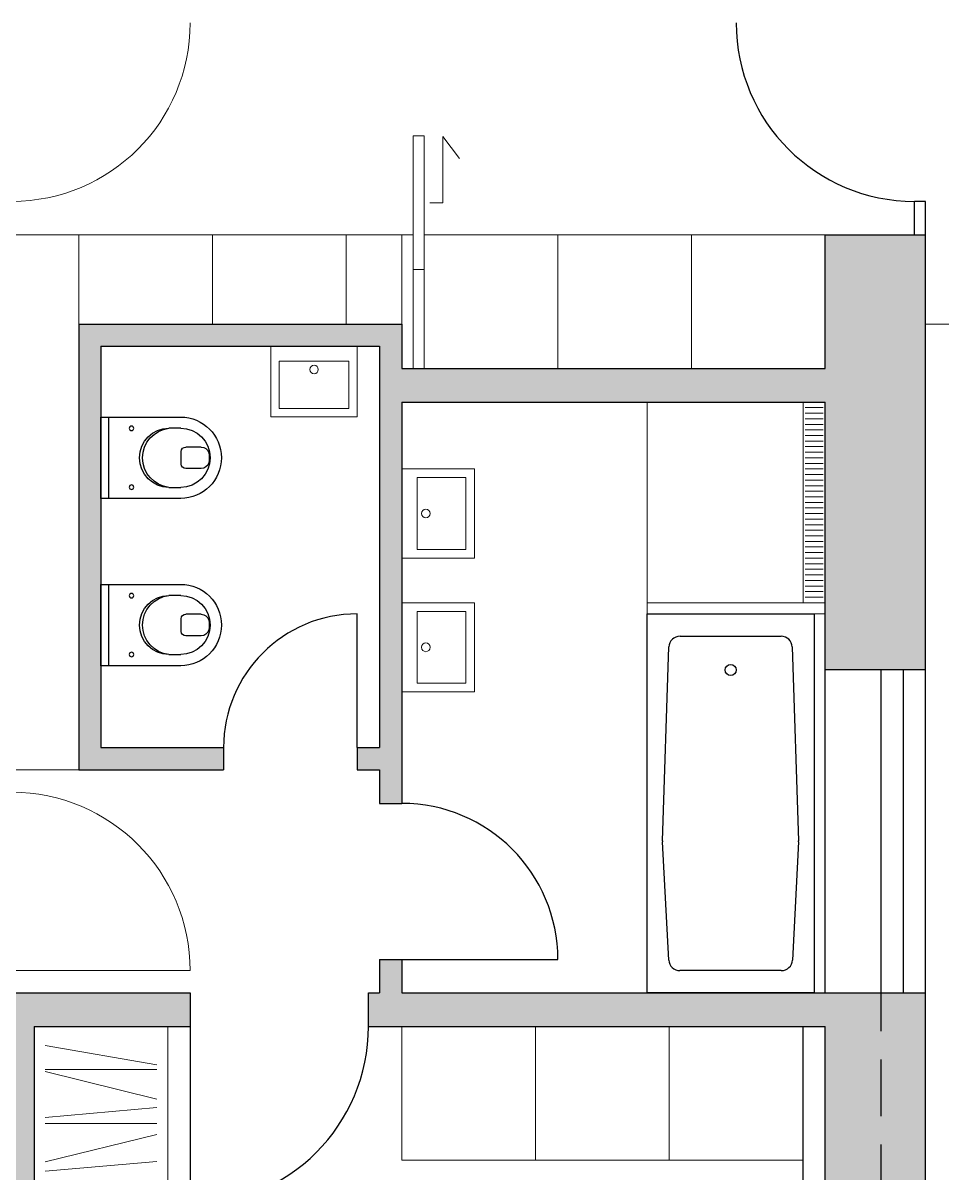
# Model space of a CAD drawing. Header units: millimetres. Extents: x 589 to 1175, y -455 to -172.
# Drawn here: x 961.79 to 965.91, y -367.31 to -362.15 of the extents above; entities that cross this region are included whole.
import ezdxf

# ---------------------------------------------------------------- set-up
doc = ezdxf.new("R2010")
doc.units = ezdxf.units.MM
doc.linetypes.add('DASHED', pattern=[19.05, 12.7, -6.35])
for name, color, linetype in [('dveře', 3, 'Continuous'), ('pohled', 4, 'Continuous'), ('SRAFA', 251, 'Continuous'), ('stafaz', 252, 'Continuous'), ('ZARIZOVAKY', 251, 'Continuous'), ('ZDIVO', 1, 'Continuous')]:
    doc.layers.add(name, color=color, linetype=linetype)

# ---------------------------------------------------------------- blocks, each defined once
blk = doc.blocks.new('WC 540 Starck 3')
at = {"linetype": 'ByBlock'}
for p, q in [((81.0175, 94.3987), (80.66, 94.3987)), ((80.9825, 94.0337), (80.9825, 94.3987)), ((81.0175, 94.0337), (81.0175, 94.3987)), ((80.66, 94.3487), (80.7126, 94.3487)), ((80.568, 94.2646), (80.6372, 94.2646)), ((80.6572, 94.1878), (80.6572, 94.2446)), ((80.568, 94.1678), (80.6372, 94.1678)), ((80.7126, 94.0837), (80.66, 94.0837)), ((80.66, 94.0337), (81.0175, 94.0337))]:
    blk.add_line(p, q, dxfattribs=at)
for centre in [(80.8803, 94.3481), (80.8803, 94.0842)]:
    blk.add_circle(centre, 0.0102, dxfattribs=at)
for centre, radius, start, end in [((80.66, 94.2162), 0.1825, 90, 270), ((80.66, 94.2162), 0.1325, 90, 270), ((80.7126, 94.2162), 0.1325, 270, 90), ((80.6974, 94.2162), 0.1334, 276.5328, 83.4672), ((80.6214, 94.2162), 0.09, 165.9057, 194.0943), ((80.568, 94.2296), 0.035, 90, 165.9057), ((80.6372, 94.2446), 0.02, 360, 90), ((80.568, 94.2028), 0.035, 194.0943, 270), ((80.6372, 94.1878), 0.02, 270, 0)]:
    blk.add_arc(centre, radius, start, end, dxfattribs=at)
blk = doc.blocks.new('CA0042B2')
at = {"color": 0}
for p, q in [((0, 0.75), (1.7, 0.75)), ((0, 0), (0, 0.75)), ((1.7, 0.75), (1.7, 0)), ((0.1484, 0.6516), (1.0179, 0.6799)), ((1.0221, 0.6799), (1.5526, 0.6525)), ((0.1, 0.1484), (0.1, 0.6016)), ((1.6, 0.6025), (1.6, 0.1475)), ((1.0179, 0.0701), (0.1484, 0.0984)), ((1.5526, 0.0975), (1.0221, 0.0701)), ((1.7, 0), (0, 0))]:
    blk.add_line(p, q, dxfattribs=at)
blk.add_circle((0.2516, 0.375), 0.025, dxfattribs=at)
for centre, start, end in [((1.0195, 0.63), 87.0391, 91.8677), ((0.15, 0.6016), 91.8677, 180), ((1.55, 0.6025), 360, 87.0391), ((0.15, 0.1484), 180, 268.1323), ((1.55, 0.1475), 272.9609, 0), ((1.0195, 0.12), 268.1323, 272.9609)]:
    blk.add_arc(centre, 0.05, start, end, dxfattribs=at)

msp = doc.modelspace()

# ---------------------------------------------------------------- hatches: boundary and pattern name
at = {"layer": 'SRAFA'}
h = msp.add_hatch(dxfattribs=at)
h.set_pattern_fill('AR-RROOF', color=256, scale=0.01, style=0)
edge = h.paths.add_edge_path(flags=16)
edge.add_arc((956.7972, -359.6748), 0.075, 0, 360)
edge = h.paths.add_edge_path(flags=16)
edge.add_arc((955.2238, -363.4498), 0.075, 0, 360)
h.paths.add_polyline_path([(959.2102, -354.4498), (957.8874, -354.4498), (957.1724, -356.5948)], flags=17)
h.paths.add_polyline_path([(959.4793, -354.1665), (959.4874, -354.1498), (957.9874, -354.1498), (957.8874, -354.4498), (959.2102, -354.4498)])
h.paths.add_polyline_path([(959.9166, -356.0406), (960.937, -356.0406), (960.937, -355.7302), (959.9166, -355.7302)], flags=16)
h.paths.add_polyline_path([(954.5709, -364.3998), (955.1306, -364.3998), (958.4673, -356.5498), (962.2877, -356.5498), (962.2877, -355.1498), (965.6127, -355.1498), (965.6877, -354.1498), (962.4877, -354.1498), (962.2627, -354.1498), (962.0377, -354.1519), (962.0377, -354.1498), (960.4874, -354.1498), (960.4874, -354.4498), (959.2102, -354.4498), (957.1724, -356.5948)])
h = msp.add_hatch(color=256, dxfattribs=at)
h.paths.add_polyline_path([(955.6177, -370.0498), (953.218, -370.0498), (953.717, -368.8758), (953.3028, -368.6998), (952.5377, -370.4998), (955.6177, -370.4998)])
h.paths.add_polyline_path([(957.2377, -370.0498), (957.2377, -366.6498), (957.3877, -366.6498), (957.3877, -366.4998), (956.9377, -366.4998), (956.9377, -366.6498), (957.0877, -366.6498), (957.0877, -370.0498), (956.4877, -370.0498), (956.4877, -370.2998), (957.2377, -370.2998)])
h.paths.add_polyline_path([(960.8377, -366.4998), (958.1877, -366.4998), (958.1877, -366.6498), (960.6877, -366.6498), (960.6877, -370.0498), (960.0877, -370.0498), (960.0877, -370.2998), (960.8377, -370.2998)])
h.paths.add_polyline_path([(956.1377, -366.4998), (954.4553, -366.4998), (954.0348, -367.4889), (954.2649, -367.5867), (954.6632, -366.6498), (956.1377, -366.6498)])
h.paths.add_polyline_path([(962.0877, -369.7498), (961.8377, -369.7498), (961.8377, -366.6498), (962.5377, -366.6498), (962.5377, -366.4998), (961.7377, -366.4998), (961.7377, -370.4998), (962.0877, -370.4998)])
h.paths.add_polyline_path([(965.8377, -366.4998), (965.6377, -366.4998), (965.6377, -370.0998), (964.0877, -370.0998), (964.0877, -370.4998), (965.8377, -370.4998)])
h.paths.add_polyline_path([(964.2377, -369.7498), (964.0877, -369.7498), (964.0877, -370.0498), (964.0877, -370.0998), (965.6377, -370.0998), (965.6377, -366.4998), (965.4877, -366.4998), (963.4877, -366.4998), (963.4877, -366.3498), (963.3877, -366.3498), (963.3877, -366.4998), (963.3377, -366.4998), (963.3377, -366.6498), (965.3877, -366.6498), (965.3877, -370.0498), (964.2377, -370.0498)])
h.paths.add_polyline_path([(965.8377, -363.0998), (965.3877, -363.0998), (965.3877, -363.6998), (963.4877, -363.6998), (963.4877, -363.4998), (962.0377, -363.4998), (962.0377, -365.4998), (962.6877, -365.4998), (962.6877, -365.3998), (962.1377, -365.3998), (962.1377, -363.5998), (963.3877, -363.5998), (963.3877, -365.3998), (963.2877, -365.3998), (963.2877, -365.4998), (963.3877, -365.4998), (963.3877, -365.6498), (963.4877, -365.6498), (963.4877, -363.8498), (965.3877, -363.8498), (965.3877, -365.0498), (965.8377, -365.0498)])
h.paths.add_polyline_path([(965.8377, -361.2998), (965.3877, -361.2998), (963.6877, -361.2998), (963.6877, -361.1498), (963.5877, -361.1498), (963.5877, -361.8498), (963.3877, -361.8498), (963.3877, -361.9998), (963.6877, -361.9998), (963.6877, -361.3998), (965.3877, -361.3998), (965.3877, -361.9998), (965.8377, -361.9998)])
h.paths.add_polyline_path([(965.8377, -355.1498), (965.3877, -355.1498), (965.3877, -355.5998), (965.3877, -359.2998), (963.6877, -359.2998), (963.6877, -358.8498), (963.5877, -358.8498), (963.5877, -360.4498), (963.6877, -360.4498), (963.6877, -359.3998), (965.3877, -359.3998), (965.3877, -360.3998), (965.8377, -360.3998)])
h.paths.add_polyline_path([(962.5877, -361.8498), (961.8877, -361.8498), (961.8877, -359.8498), (962.4877, -359.8498), (962.4877, -358.8498), (962.3377, -358.8498), (962.3377, -359.6998), (961.7377, -359.6998), (961.7377, -361.9998), (962.5877, -361.9998)])
h.paths.add_polyline_path([(962.4877, -356.5498), (961.7377, -356.5498), (961.7377, -356.9998), (962.3377, -356.9998), (962.3377, -357.8498), (962.4877, -357.8498)])

# ---------------------------------------------------------------- linework, layer by layer
at = {"layer": 'dveře'}
for p, q in [((965.7877, -363.0998), (965.7877, -362.9498)), ((965.8377, -362.9498), (965.7877, -362.9498)), ((965.8377, -363.0998), (965.8377, -362.9498)), ((963.2877, -365.3998), (963.2877, -364.7998)), ((965.3877, -366.4998), (965.3877, -365.0498)), ((965.6377, -366.4998), (965.6377, -365.0498)), ((965.7377, -366.4998), (965.7377, -365.0498)), ((965.8377, -366.4998), (965.8377, -365.0498)), ((963.4877, -366.3498), (964.1877, -366.3498)), ((962.5377, -366.6498), (962.5377, -367.4498))]:
    msp.add_line(p, q, dxfattribs=at)
for centre, radius, start, end in [((965.7877, -362.1498), 0.8, 180, 270), ((963.2877, -365.3998), 0.6, 90, 180), ((963.4877, -366.3498), 0.7, 0, 90), ((962.5377, -366.6498), 0.8, 270, 0)]:
    msp.add_arc(centre, radius, start, end, dxfattribs=at)
at = {"layer": 'pohled', "linetype": 'DASHED', "ltscale": 0.02}
msp.add_line((965.6377, -370.0998), (965.6377, -366.4998), dxfattribs=at)
at = {"layer": 'pohled'}
msp.add_line((965.2877, -369.7498), (965.2877, -366.6498), dxfattribs=at)
at = {"layer": 'stafaz', "linetype": 'Continuous'}
msp.add_lwpolyline([(966.0792, -362.5498, 0, 0.5, 0), (966.4024, -362.5498, 0, 0, 0)], format="xyseb", dxfattribs=at)
at = {"layer": 'ZARIZOVAKY', "linetype": 'Continuous', "lineweight": 0}
for p, q in [((963.4877, -363.0998), (961.7377, -363.0998)), ((962.0377, -363.4998), (962.0377, -363.0998)), ((962.6377, -363.0998), (962.6377, -363.4998)), ((963.2377, -363.0998), (963.2377, -363.4998)), ((965.3877, -363.0998), (963.5877, -363.0998)), ((963.5877, -363.6998), (963.5877, -363.0998)), ((964.1877, -363.6998), (964.1877, -363.0998)), ((964.7877, -363.6998), (964.7877, -363.0998)), ((966.1377, -363.4998), (965.8377, -363.4998)), ((964.5877, -364.7498), (964.5877, -363.8498)), ((965.2877, -364.7498), (965.2877, -363.8498)), ((965.2977, -363.8748), (965.3777, -363.8748)), ((965.2977, -363.8998), (965.3777, -363.8998)), ((965.2977, -363.9248), (965.3777, -363.9248)), ((965.2977, -363.9498), (965.3777, -363.9498)), ((965.2977, -363.9748), (965.3777, -363.9748)), ((965.2977, -363.9998), (965.3777, -363.9998)), ((965.2977, -364.0248), (965.3777, -364.0248)), ((965.2977, -364.0498), (965.3777, -364.0498)), ((965.2977, -364.0748), (965.3777, -364.0748)), ((965.2977, -364.0998), (965.3777, -364.0998)), ((965.2977, -364.1248), (965.3777, -364.1248)), ((965.2977, -364.1498), (965.3777, -364.1498)), ((965.2977, -364.1748), (965.3777, -364.1748)), ((965.2977, -364.1998), (965.3777, -364.1998)), ((965.2977, -364.2248), (965.3777, -364.2248)), ((965.2977, -364.2498), (965.3777, -364.2498)), ((965.2977, -364.2748), (965.3777, -364.2748)), ((965.2977, -364.2998), (965.3777, -364.2998)), ((965.2977, -364.3248), (965.3777, -364.3248)), ((965.2977, -364.3498), (965.3777, -364.3498)), ((965.2977, -364.3748), (965.3777, -364.3748)), ((965.2977, -364.3998), (965.3777, -364.3998)), ((965.2977, -364.4248), (965.3777, -364.4248)), ((965.2977, -364.4498), (965.3777, -364.4498)), ((965.2977, -364.4748), (965.3777, -364.4748)), ((965.2977, -364.4998), (965.3777, -364.4998)), ((965.2977, -364.5248), (965.3777, -364.5248)), ((965.2977, -364.5498), (965.3777, -364.5498)), ((965.2977, -364.5748), (965.3777, -364.5748)), ((965.2977, -364.5998), (965.3777, -364.5998)), ((965.2977, -364.6248), (965.3777, -364.6248)), ((965.2977, -364.6498), (965.3777, -364.6498)), ((965.2977, -364.6748), (965.3777, -364.6748)), ((965.2977, -364.6998), (965.3777, -364.6998)), ((965.2977, -364.7248), (965.3777, -364.7248)), ((964.5877, -364.7498), (965.3877, -364.7498)), ((964.5877, -364.7998), (964.5877, -364.7498)), ((964.5877, -364.7998), (965.3877, -364.7998)), ((962.0377, -365.4998), (961.7377, -365.4998)), ((961.7377, -366.3998), (962.5377, -366.3998)), ((962.4377, -366.6498), (962.4377, -367.9498)), ((963.4877, -367.2498), (963.4877, -366.6498)), ((964.0877, -367.2498), (964.0877, -366.6498)), ((964.6877, -367.2498), (964.6877, -366.6498)), ((961.8877, -366.7348), (962.3877, -366.822)), ((962.3877, -366.8438), (961.8877, -366.8438)), ((961.8877, -366.8526), (962.3877, -366.9763)), ((961.8877, -367.0577), (962.3877, -367.0139)), ((962.3877, -367.0859), (961.8877, -367.0859)), ((961.8877, -367.2579), (962.3877, -367.1342)), ((961.8877, -367.2992), (962.3877, -367.2553)), ((963.4877, -367.2498), (965.2877, -367.2498))]:
    msp.add_line(p, q, dxfattribs=at)
for points in [[(963.5377, -362.6557), (963.5877, -362.6557), (963.5877, -363.2557), (963.5377, -363.2557)], [(963.4877, -363.0998), (963.5377, -363.0998), (963.5377, -363.6998), (963.4877, -363.6998)], [(963.2877, -363.5998), (962.8995, -363.5998), (962.8995, -363.9156), (963.2877, -363.9156)], [(963.2502, -363.6669), (962.937, -363.6669), (962.937, -363.8781), (963.2502, -363.8781)], [(963.4877, -364.1498), (963.4877, -364.5498), (963.8131, -364.5498), (963.8131, -364.1498)], [(963.5569, -364.1885), (963.5569, -364.5112), (963.7745, -364.5112), (963.7745, -364.1885)], [(963.4877, -364.7498), (963.4877, -365.1498), (963.8131, -365.1498), (963.8131, -364.7498)], [(963.5569, -364.7885), (963.5569, -365.1112), (963.7745, -365.1112), (963.7745, -364.7885)]]:
    msp.add_lwpolyline(points, close=True, dxfattribs=at)
msp.add_lwpolyline([(963.613, -362.9557), (963.672, -362.9557), (963.672, -362.6586), (963.7456, -362.7572)], dxfattribs=at)
for centre, radius in [((963.0936, -363.7037), 0.0189), ((963.5948, -364.3498), 0.0195), ((963.5948, -364.9498), 0.0195)]:
    msp.add_circle(centre, radius, dxfattribs=at)
for centre, start, end in [((961.7377, -362.1498), 270, 0), ((961.7377, -366.3998), 360, 90)]:
    msp.add_arc(centre, 0.8, start, end, dxfattribs=at)
at = {"layer": 'ZDIVO'}
for p, q in [((965.3877, -363.6998), (965.3877, -363.0998)), ((965.3877, -363.0998), (965.8377, -363.0998)), ((965.8377, -365.0498), (965.8377, -363.0998)), ((962.0377, -363.4998), (962.0377, -365.4998)), ((962.0377, -363.4998), (963.4877, -363.4998)), ((963.4877, -363.4998), (963.4877, -363.6998)), ((962.1377, -363.5998), (962.1377, -365.3998)), ((962.1377, -363.5998), (963.3877, -363.5998)), ((963.3877, -363.5998), (963.3877, -365.3998)), ((963.4877, -363.6998), (965.3877, -363.6998)), ((963.4877, -363.8498), (963.4877, -365.6498)), ((963.4877, -363.8498), (965.3877, -363.8498)), ((965.3877, -365.0498), (965.3877, -363.8498)), ((965.3877, -365.0498), (965.8377, -365.0498)), ((962.1377, -365.3998), (962.6877, -365.3998)), ((962.6877, -365.3998), (962.6877, -365.4998)), ((963.2877, -365.3998), (963.2877, -365.4998)), ((963.2877, -365.3998), (963.3877, -365.3998)), ((962.0377, -365.4998), (962.6877, -365.4998)), ((963.2877, -365.4998), (963.3877, -365.4998)), ((963.3877, -365.4998), (963.3877, -365.6498)), ((963.3877, -365.6498), (963.4877, -365.6498)), ((963.3877, -366.3498), (963.4877, -366.3498)), ((963.3877, -366.3498), (963.3877, -366.4998)), ((963.4877, -366.3498), (963.4877, -366.4998)), ((961.7377, -366.4998), (962.5377, -366.4998)), ((962.5377, -366.4998), (962.5377, -366.6498)), ((963.3377, -366.4998), (963.3877, -366.4998)), ((963.3377, -366.6498), (963.3377, -366.4998)), ((963.4877, -366.4998), (965.4877, -366.4998)), ((965.4877, -366.4998), (965.8377, -366.4998)), ((965.8377, -370.4998), (965.8377, -366.4998)), ((961.8377, -366.6498), (962.5377, -366.6498)), ((961.8377, -366.6498), (961.8377, -369.7498)), ((963.3377, -366.6498), (965.3877, -366.6498)), ((965.3877, -370.0498), (965.3877, -366.6498))]:
    msp.add_line(p, q, dxfattribs=at)

# ---------------------------------------------------------------- block references
at = {"layer": 'ZARIZOVAKY', "linetype": 'Continuous', "lineweight": 0, "xscale": -1}
for p in [(1043.1552, -458.316), (1043.1552, -459.066)]:
    msp.add_blockref('WC 540 Starck 3', p, dxfattribs=at)
at = {"layer": 'ZARIZOVAKY', "linetype": 'Continuous', "lineweight": 0, "rotation": 270}
msp.add_blockref('CA0042B2', (964.5877, -364.7998), dxfattribs=at)

doc.saveas('drawing.dxf')
